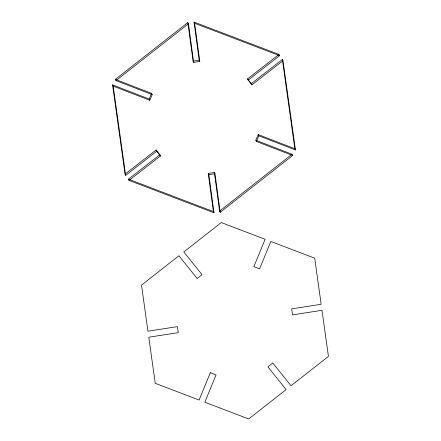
<?xml version="1.0" encoding="UTF-8"?>
<svg xmlns="http://www.w3.org/2000/svg" width="441" height="441" viewBox="0 0 441 441"><rect width="100%" height="100%" fill="white"/><g stroke="black" fill="none" stroke-linecap="round" stroke-linejoin="round"><path stroke-width="0.66" d="M151.572 93.371L152.195 94.611L149.835 100.283L149.212 99.043L151.572 93.371L115.355 79.38L187.833 22.519L188.456 23.759L193.676 62.357L199.801 61.431L194.646 23.29L194.018 22.05L278.971 54.441L279.6 55.682L248.167 80.119L251.932 84.87L282.995 60.715L282.367 59.48L251.309 83.63L251.932 84.87M156.097 149.984L156.72 151.224L125.663 175.375L125.035 174.14L156.097 149.984L159.863 154.736L128.43 179.173L129.059 180.413L214.012 212.805L213.383 211.564L208.229 173.423L214.354 172.497L219.574 211.096L220.197 212.336L292.675 155.475L256.464 141.484L255.835 140.244L258.194 134.571L294.842 148.733L295.47 149.968L258.817 135.811L258.194 134.571M256.464 141.484L258.817 135.811M115.355 79.38L115.977 80.615L188.456 23.759M219.574 211.096L292.052 154.24L292.675 155.475M248.167 80.119L247.539 78.884L278.971 54.441M129.059 180.413L160.491 155.971L159.863 154.736M187.833 22.519L193.048 61.117L199.178 60.197L199.801 61.431M208.229 173.423L208.858 174.658L214.982 173.737L220.197 212.336M194.646 23.29L279.6 55.682M128.43 179.173L213.383 211.564M115.977 80.615L152.195 94.611M125.035 174.14L112.56 84.881L149.212 99.043M255.835 140.244L292.052 154.24M112.56 84.881L113.188 86.122L149.835 100.283M247.539 78.884L251.309 83.63M156.72 151.224L160.491 155.971M193.048 61.117L193.676 62.357M214.354 172.497L214.982 173.737M282.995 60.715L295.47 149.968M282.367 59.48L294.842 148.733M113.188 86.122L125.663 175.375M194.018 22.05L199.178 60.197M208.858 174.658L214.012 212.805M210.329 372.7L199.1 400.042L155.232 383.312L148.788 337.222L178.247 332.641L177.409 326.627L147.95 331.208L141.506 285.112L178.936 255.752L197.166 278.514L202.05 274.682L183.82 251.921L221.25 222.556L265.118 239.287L253.889 266.629L259.611 268.812L270.84 241.464L314.714 258.194L321.153 304.29L291.694 308.865L292.537 314.88L321.996 310.299L328.44 356.394L291.01 385.754L272.775 362.993L267.896 366.824L286.126 389.585L248.696 418.95L204.828 402.22L216.051 374.878L210.329 372.7"/></g></svg>
